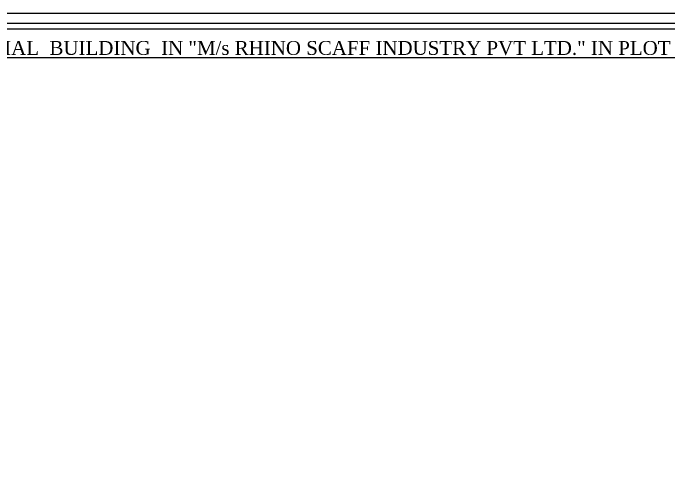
# Model space of a CAD drawing. Header units: metres. Extents: x 9436 to 9850, y -3407 to -3224.
# Drawn here: x 9494.92 to 9511.49, y -3240.12 to -3228.54 of the extents above; entities that cross this region are included whole.
import ezdxf

# ---------------------------------------------------------------- set-up
doc = ezdxf.new("R2010")
doc.units = ezdxf.units.M
doc.header["$MEASUREMENT"] = 0
doc.layers.add('SHEET_1', color=7, linetype='Continuous')
doc.styles.add('Isa-', font='times.ttf')

msp = doc.modelspace()

# ---------------------------------------------------------------- linework, layer by layer
at = {"color": 7}
for points in [[(9478.60672, -3228.79209), (9593.84473, -3228.79209), (9593.84473, -3320.06153), (9478.60672, -3320.06153)], [(9478.75672, -3228.94209), (9593.69473, -3228.94209), (9593.69473, -3319.91153), (9478.75672, -3319.91153)]]:
    msp.add_lwpolyline(points, close=True, dxfattribs=at)
at = {"layer": 'SHEET_1', "color": 6}
msp.add_lwpolyline([(9478.35672, -3228.54209), (9594.09473, -3228.54209), (9594.09473, -3320.31153), (9478.35672, -3320.31153)], close=True, dxfattribs=at)

# ---------------------------------------------------------------- texts
at = {"color": 3, "style": 'Isa-'}
msp.add_text('%%UPLAN SHOWING THE PROPOSED  CONSTRUCTION OF  INDUSTRIAL  BUILDING  IN "M/s RHINO SCAFF INDUSTRY PVT LTD." IN PLOT NO :G6 , S.NO:95/1, 2A, 2B, 2G, 2H, 96/1C, 1D, 1E, 2, 3, 1G, 1H & 97/9 , SIPCOT INDUSTRIAL ESTATE MANAPPARAI , KANNUDAIYANPATTI  VILLAGE & PANCHAYAT , MANAPPARAI TALUK , TRICHY DISTRICT.', height=0.35, dxfattribs=at).set_placement((9478.98363, -3229.59611))

doc.saveas('drawing.dxf')
